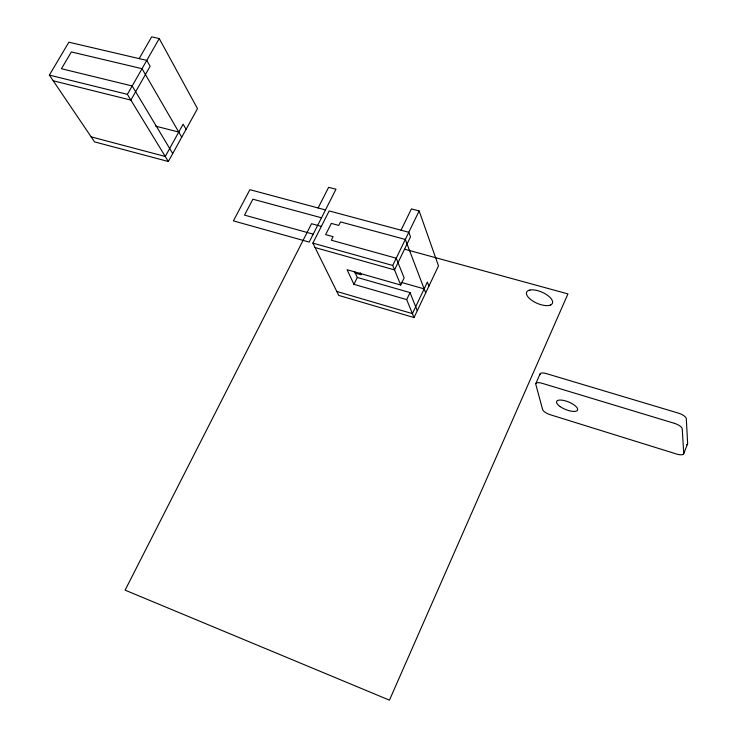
<?xml version="1.0" encoding="UTF-8"?>
<svg xmlns="http://www.w3.org/2000/svg" width="737" height="737" viewBox="0 0 737 737"><rect width="100%" height="100%" fill="white"/><g stroke="black" fill="none" stroke-linecap="round" stroke-linejoin="round"><path stroke-width="1.11" d="M683.641 453.872L687.538 444.052M535.836 383.59L540.064 373.945M315.077 247.568L394.535 269.899L410.5 236.853L408.795 232.284L329.172 210.929L312.884 243.127L338.753 295.408L414.028 317.546L438.497 265.864L419.141 210.92L411.393 208.903L401.039 230.202M414.028 317.546L406.686 299.6L410.03 292.589L357.325 277.471L354.617 271.584M406.686 299.6L353.944 284.344L347.099 269.733L400.725 285.026L404.143 277.913L396.239 258.208L331.337 240.216L333.106 236.678L325.643 234.624L331.309 223.394L338.762 225.421L340.522 221.911L405.322 239.451L425.691 292.902M400.725 285.026L392.72 265.467L419.141 210.92M353.944 284.344L357.325 277.471M318.117 207.963L328.628 187.327L335.98 189.243L309.181 242.086L233.408 220.879L249.889 189.667L325.478 209.944M53.221 80.794L130.882 100.094L150.127 66.284L146.774 60.397L68.891 42.193L49.361 75.1L94.548 141.873L168.331 161.504L197.498 108.634L159.247 38.564L151.656 36.85L139.173 58.619M168.331 161.504L127.381 94.354L159.247 38.564M550.594 304.998L548.927 305.477A13.727 5.795 22.9 0 1 532.639 300.945L530.52 299.406A14.74 6.228 22.9 0 1 528.337 290.544L529.958 290.019M49.361 75.1L127.381 94.354M155.664 126.165L178.769 132.061M91.158 136.87L165.263 156.474L183.126 124.175L186.074 129.344M321.498 217.793L252.902 199.202L244.527 215.121L313.207 234.145M321.535 226.452L311.548 223.716L125.115 590.153L389.449 700.15L567.941 293.906L404.779 249.244M312.884 243.127L392.72 265.467M401.149 282.345L424.162 288.886M355.096 273.049L361.158 274.772L360.209 272.69M336.809 291.465L412.425 313.63L427.396 282.059L428.906 286.113M172.716 153.554L132.181 85.962L61.438 68.725L71.369 51.94L142.048 68.688L181.744 137.193M410.03 292.589L417.289 310.673M686.525 444.816A7.739 2.773 20.4 0 0 687.639 443.554L686.304 418.68A8.033 3.003 20.3 0 0 678.473 413.144L546.209 373.558A7.591 2.828 22.7 0 0 540.028 374.774M529.949 290.01A13.736 5.804 22.9 0 1 546.476 294.57L548.614 296.136A14.731 6.218 23 0 1 550.585 304.989M674.383 423.324L541.981 383.258A7.6 2.782 22.7 0 0 535.808 384.41L542.635 409.588A7.333 2.579 22.6 0 0 550.207 414.71L676.612 454.038A7.757 2.727 20.5 0 0 683.733 453.375L682.241 428.842A8.052 2.957 20.4 0 0 674.383 423.324M560.24 406.649A11.295 4.054 22.3 0 0 577.486 410.159A11.295 4.054 22.3 0 0 563.565 400.421A11.295 4.054 22.3 0 0 560.24 406.649"/></g></svg>
